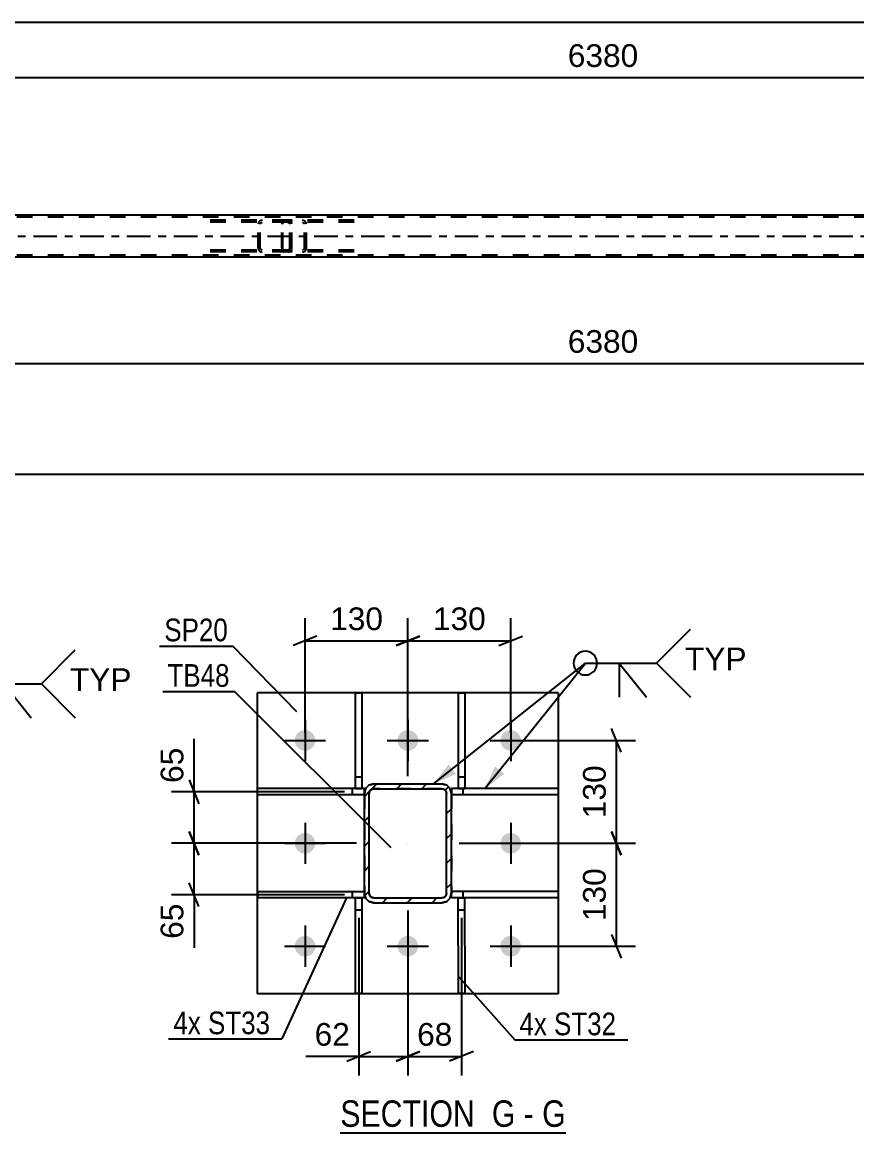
# Model space of a CAD drawing. Header units: millimetres. Extents: x 0 to 841, y 0 to 594.
# Drawn here: x 295.4 to 401, y 118.6 to 258.9 of the extents above; entities that cross this region are included whole.
import ezdxf

# ---------------------------------------------------------------- set-up
doc = ezdxf.new("R2010")
doc.units = ezdxf.units.MM
doc.linetypes.add('DXK_LINE_DOT2', pattern=[3.9198, 1.9599, -1.9599])
doc.linetypes.add('DXK_LINE_DOT3', pattern=[5.9187, 2.979, -0.9799, 0.9799, -0.9799])
doc.styles.add('Arial', font='ARIAL.TTF', dxfattribs={"height": 0.2})
doc.styles.add('Arial Narrow', font='ARIALN.TTF', dxfattribs={"height": 0.2})

# ---------------------------------------------------------------- blocks, each defined once
blk = doc.blocks.new('Unknown-318891418-50 - 2549')
at = {"color": 6, "linetype": 'Continuous'}
blk.add_line((335.66, 118.61), (364.16, 118.61), dxfattribs=at)
at = {"color": 0, "linetype": 'Continuous'}
for points in [[(353.77, 119.36), (353.77, 122.86), (335.66, 122.86), (335.66, 119.36)], [(357.8, 119.36), (357.8, 122.86), (354.82, 122.86), (354.82, 119.36)], [(360.13, 119.36), (360.13, 122.86), (358.85, 122.86), (358.85, 119.36)], [(364.16, 119.36), (364.16, 122.86), (361.18, 122.86), (361.18, 119.36)]]:
    blk.add_wipeout(points, dxfattribs=at)
at = {"color": 7, "linetype": 'Continuous', "style": 'Arial Narrow'}
for s, p in [('SECTION ', (335.66, 119.36)), ('G', (354.82, 119.36)), ('G', (361.18, 119.36)), ('-', (358.85, 119.36))]:
    blk.add_text(s, height=3.34, dxfattribs=at).set_placement(p)
blk = doc.blocks.new('Part-318891418-2696 - 2549')
at = {"color": 2, "linetype": 'Continuous'}
for p, q in [((349.7, 162.09), (349.7, 161.48)), ((350.59, 162.09), (349.7, 162.09)), ((363.2, 162.09), (351.39, 162.09)), ((363.2, 162.09), (363.2, 161.29)), ((363.2, 161.29), (349.7, 161.29))]:
    blk.add_line(p, q, dxfattribs=at)
at = {"color": 7, "linetype": 'DXK_LINE_DOT2'}
for p, q in [((349.7, 161.48), (349.7, 161.29)), ((351.39, 162.09), (350.59, 162.09)), ((351.2, 161.29), (351.2, 162.09))]:
    blk.add_line(p, q, dxfattribs=at)
blk = doc.blocks.new('Part-318891418-2706 - 2549')
at = {"color": 2, "linetype": 'Continuous'}
for p, q in [((325.2, 161.29), (325.2, 162.09)), ((337.59, 162.09), (325.2, 162.09)), ((338.7, 162.09), (338.39, 162.09)), ((338.7, 161.48), (338.7, 162.09)), ((338.7, 161.29), (325.2, 161.29))]:
    blk.add_line(p, q, dxfattribs=at)
at = {"color": 7, "linetype": 'DXK_LINE_DOT2'}
for p, q in [((337.2, 161.29), (337.2, 162.09)), ((338.39, 162.09), (337.59, 162.09)), ((338.7, 161.48), (338.7, 161.29))]:
    blk.add_line(p, q, dxfattribs=at)
blk = doc.blocks.new('Part-318891418-2682 - 2549')
at = {"color": 2, "linetype": 'Continuous'}
for p, q in [((363.2, 174.18), (325.2, 174.18)), ((325.2, 136.18), (325.2, 174.18)), ((363.2, 174.18), (363.2, 136.18)), ((363.2, 136.18), (325.2, 136.18))]:
    blk.add_line(p, q, dxfattribs=at)
blk = doc.blocks.new('Part-318891418-2711 - 2549')
at = {"color": 2, "linetype": 'Continuous'}
for p, q in [((325.2, 149.09), (338.7, 149.09)), ((325.2, 149.09), (325.2, 148.29)), ((338.7, 148.29), (338.7, 148.88)), ((338.7, 148.29), (325.2, 148.29))]:
    blk.add_line(p, q, dxfattribs=at)
at = {"color": 7, "linetype": 'DXK_LINE_DOT2'}
for p, q in [((337.2, 148.29), (337.2, 149.09)), ((338.7, 149.09), (338.7, 148.88))]:
    blk.add_line(p, q, dxfattribs=at)
blk = doc.blocks.new('Bolt-318891418-2591 - 2549')
at = {"linetype": 'Continuous'}
for points in [[(332.5, 168.18, -1), (329.9, 168.18, -1)], [(345.5, 168.18, -1), (342.9, 168.18, -1)], [(358.5, 168.18, -1), (355.9, 168.18, -1)], [(332.5, 155.18, -1), (329.9, 155.18, -1)], [(358.5, 155.18, -1), (355.9, 155.18, -1)], [(332.5, 142.18, -1), (329.9, 142.18, -1)], [(345.5, 142.18, -1), (342.9, 142.18, -1)], [(358.5, 142.18, -1), (355.9, 142.18, -1)]]:
    blk.add_hatch(color=1, dxfattribs=at).paths.add_polyline_path(points)
at = {"color": 1, "linetype": 'Continuous'}
for p, q in [((331.2, 170.78), (331.2, 165.58)), ((344.2, 170.78), (344.2, 165.58)), ((357.2, 170.78), (357.2, 165.58)), ((328.6, 168.18), (333.8, 168.18)), ((341.6, 168.18), (346.8, 168.18)), ((354.6, 168.18), (359.8, 168.18)), ((331.2, 157.78), (331.2, 152.58)), ((357.2, 157.78), (357.2, 152.58)), ((328.6, 155.18), (333.8, 155.18)), ((354.6, 155.18), (359.8, 155.18)), ((331.2, 144.78), (331.2, 139.58)), ((344.2, 144.78), (344.2, 139.58)), ((357.2, 144.78), (357.2, 139.58)), ((328.6, 142.18), (333.8, 142.18)), ((341.6, 142.18), (346.8, 142.18)), ((354.6, 142.18), (359.8, 142.18))]:
    blk.add_line(p, q, dxfattribs=at)
blk = doc.blocks.new('Part-318891418-2701 - 2549')
at = {"color": 2, "linetype": 'Continuous'}
for p, q in [((363.2, 149.09), (349.7, 149.09)), ((349.7, 148.29), (349.7, 148.89)), ((363.2, 149.09), (363.2, 148.29)), ((363.2, 148.29), (349.7, 148.29))]:
    blk.add_line(p, q, dxfattribs=at)
at = {"color": 7, "linetype": 'DXK_LINE_DOT2'}
for p, q in [((349.7, 148.89), (349.7, 149.09)), ((351.2, 148.29), (351.2, 149.09))]:
    blk.add_line(p, q, dxfattribs=at)
blk = doc.blocks.new('Part-318891418-2716 - 2549')
at = {"color": 2, "linetype": 'Continuous'}
for p, q in [((350.59, 162.08), (350.59, 174.19)), ((350.59, 174.19), (351.39, 174.19)), ((351.39, 174.19), (351.39, 162.08)), ((351.39, 162.08), (350.59, 162.08))]:
    blk.add_line(p, q, dxfattribs=at)
at = {"color": 7, "linetype": 'DXK_LINE_DOT2'}
blk.add_line((350.59, 163.58), (351.39, 163.58), dxfattribs=at)
blk = doc.blocks.new('Part-318891418-2721 - 2549')
at = {"color": 2, "linetype": 'Continuous'}
for p, q in [((337.59, 162.08), (337.59, 174.19)), ((337.59, 174.19), (338.39, 174.19)), ((338.39, 174.19), (338.39, 162.08)), ((338.39, 162.08), (337.59, 162.08))]:
    blk.add_line(p, q, dxfattribs=at)
at = {"color": 7, "linetype": 'DXK_LINE_DOT2'}
blk.add_line((337.59, 163.58), (338.39, 163.58), dxfattribs=at)
blk = doc.blocks.new('Part-318891418-2726 - 2549')
at = {"color": 2, "linetype": 'Continuous'}
for p, q in [((350.59, 136.19), (350.58, 148.28)), ((350.58, 148.28), (351.38, 148.28)), ((351.38, 148.28), (351.39, 136.19)), ((351.39, 136.19), (350.59, 136.19))]:
    blk.add_line(p, q, dxfattribs=at)
at = {"color": 7, "linetype": 'DXK_LINE_DOT2'}
blk.add_line((350.58, 146.78), (351.38, 146.78), dxfattribs=at)
blk = doc.blocks.new('Part-318891418-2731 - 2549')
at = {"color": 2, "linetype": 'Continuous'}
for p, q in [((337.59, 136.19), (337.59, 148.28)), ((337.59, 148.28), (338.39, 148.28)), ((338.39, 148.28), (338.39, 136.19)), ((338.39, 136.19), (337.59, 136.19))]:
    blk.add_line(p, q, dxfattribs=at)
at = {"color": 7, "linetype": 'DXK_LINE_DOT2'}
blk.add_line((337.59, 146.78), (338.39, 146.78), dxfattribs=at)
blk = doc.blocks.new('Part-318891418-2736 - 2549')
at = {"linetype": 'Continuous'}
h = blk.add_hatch(dxfattribs=at)
h.set_pattern_fill('', scale=0.7, style=0, pattern_type=0)
h.set_pattern_definition([(45, (349.3495, 162.332), (-1.57154, 1.57154), [])])
h.paths.add_polyline_path([(349.61, 161.94), (349.35, 162.33), (348.96, 162.59), (348.5, 162.68), (339.9, 162.68), (339.44, 162.59), (339.05, 162.33), (338.79, 161.94), (338.7, 161.48), (338.7, 148.88), (338.79, 148.42), (339.05, 148.03), (339.44, 147.77), (339.9, 147.68), (348.5, 147.68), (348.96, 147.77), (349.35, 148.03), (349.61, 148.42), (349.7, 148.88), (349.7, 161.48)])
h.paths.add_polyline_path([(349.1, 148.88), (349.06, 148.65), (348.93, 148.46), (348.73, 148.33), (348.5, 148.28), (339.9, 148.28), (339.67, 148.33), (339.48, 148.46), (339.35, 148.65), (339.3, 148.88), (339.3, 161.48), (339.35, 161.71), (339.48, 161.91), (339.67, 162.04), (339.9, 162.08), (348.5, 162.08), (348.73, 162.04), (348.93, 161.91), (349.06, 161.71), (349.1, 161.48)])
at = {"color": 7, "linetype": 'DXK_LINE_DOT2'}
for p, q in [((338.7, 161.48), (338.79, 161.94)), ((338.7, 161.48), (338.7, 148.88)), ((339.35, 161.71), (339.3, 161.48)), ((339.3, 148.88), (339.3, 161.48)), ((339.48, 161.91), (339.35, 161.71)), ((339.44, 162.59), (339.9, 162.68)), ((339.67, 162.04), (339.48, 161.91)), ((339.9, 162.08), (339.67, 162.04)), ((339.9, 162.68), (348.5, 162.68)), ((348.5, 162.08), (339.9, 162.08)), ((348.5, 162.68), (348.96, 162.59)), ((348.73, 162.04), (348.5, 162.08)), ((348.93, 161.91), (348.73, 162.04)), ((349.06, 161.71), (348.93, 161.91)), ((349.1, 161.48), (349.06, 161.71)), ((349.1, 148.88), (349.1, 161.48)), ((349.61, 161.94), (349.7, 161.48)), ((349.7, 161.48), (349.7, 148.88)), ((338.79, 148.42), (338.7, 148.88)), ((339.3, 148.88), (339.35, 148.65)), ((349.06, 148.65), (349.1, 148.88)), ((349.7, 148.88), (349.61, 148.42)), ((339.35, 148.65), (339.48, 148.46)), ((339.9, 147.68), (339.44, 147.77)), ((339.48, 148.46), (339.67, 148.33)), ((339.67, 148.33), (339.9, 148.28)), ((339.9, 148.28), (348.5, 148.28)), ((339.9, 147.68), (348.5, 147.68)), ((348.5, 148.28), (348.73, 148.33)), ((348.96, 147.77), (348.5, 147.68)), ((348.73, 148.33), (348.93, 148.46)), ((348.93, 148.46), (349.06, 148.65))]:
    blk.add_line(p, q, dxfattribs=at)
at = {"color": 2, "linetype": 'Continuous'}
for p, q in [((338.79, 161.94), (338.7, 161.48)), ((338.7, 148.88), (338.7, 161.48)), ((339.3, 161.48), (339.35, 161.71)), ((339.3, 148.88), (339.3, 161.48)), ((339.35, 161.71), (339.48, 161.91)), ((339.9, 162.68), (339.44, 162.59)), ((339.48, 161.91), (339.67, 162.04)), ((339.67, 162.04), (339.9, 162.08)), ((339.9, 162.68), (348.5, 162.68)), ((339.9, 162.08), (348.5, 162.08)), ((348.96, 162.59), (348.5, 162.68)), ((348.5, 162.08), (348.73, 162.04)), ((348.73, 162.04), (348.93, 161.91)), ((348.93, 161.91), (349.06, 161.71)), ((349.06, 161.71), (349.1, 161.48)), ((349.1, 148.88), (349.1, 161.48)), ((349.7, 161.48), (349.61, 161.94)), ((349.7, 148.88), (349.7, 161.48)), ((338.7, 148.88), (338.79, 148.42)), ((339.35, 148.65), (339.3, 148.88)), ((349.1, 148.88), (349.06, 148.65)), ((349.61, 148.42), (349.7, 148.88)), ((339.48, 148.46), (339.35, 148.65)), ((339.44, 147.77), (339.9, 147.68)), ((339.67, 148.33), (339.48, 148.46)), ((339.9, 148.28), (339.67, 148.33)), ((339.9, 148.28), (348.5, 148.28)), ((339.9, 147.68), (348.5, 147.68)), ((348.73, 148.33), (348.5, 148.28)), ((348.5, 147.68), (348.96, 147.77)), ((348.93, 148.46), (348.73, 148.33)), ((349.06, 148.65), (348.93, 148.46))]:
    blk.add_line(p, q, dxfattribs=at)
at = {"color": 7, "linetype": 'DXK_LINE_DOT3'}
blk.add_line((344.2, 155.18), (344.2, 155.18), dxfattribs=at)
at = {"color": 7, "linetype": 'DXK_LINE_DOT2'}
for centre, start, end in [((339.9, 161.48), 112.5, 157.5), ((348.5, 161.48), 22.5, 67.5), ((339.9, 148.88), 202.5, 247.5), ((348.5, 148.88), 292.5, 337.5)]:
    blk.add_arc(centre, 1.2, start, end, dxfattribs=at)
at = {"color": 2, "linetype": 'Continuous'}
for centre, start, end in [((339.9, 161.48), 112.5, 157.5), ((348.5, 161.48), 22.5, 67.5), ((339.9, 148.88), 202.5, 247.5), ((348.5, 148.88), 292.5, 337.5)]:
    blk.add_arc(centre, 1.2, start, end, dxfattribs=at)
blk = doc.blocks.new('Part-318891418-3960 - 3954')
at = {"color": 7, "linetype": 'DXK_LINE_DOT2'}
for p, q in [((328.28, 233.6), (328.26, 233.42)), ((328.26, 230.38), (328.26, 233.42)), ((328.34, 233.76), (328.28, 233.6)), ((328.42, 233.86), (328.34, 233.76)), ((328.39, 233.42), (328.4, 233.51)), ((328.39, 230.38), (328.39, 233.42)), ((328.4, 233.51), (328.43, 233.59)), ((328.53, 233.9), (328.42, 233.86)), ((328.43, 233.59), (328.48, 233.64)), ((328.48, 233.64), (328.53, 233.66)), ((337.39, 233.9), (328.53, 233.9)), ((337.39, 233.66), (328.53, 233.66)), ((329.52, 233.66), (329.52, 233.9)), ((331.06, 233.86), (330.86, 233.9)), ((330.86, 233.66), (330.96, 233.64)), ((330.96, 233.64), (331.04, 233.59)), ((331.04, 233.59), (331.1, 233.51)), ((331.1, 233.51), (331.11, 233.42)), ((331.11, 230.38), (331.11, 233.42)), ((331.37, 233.42), (331.33, 233.6)), ((331.37, 230.38), (331.37, 233.42)), ((328.26, 230.38), (328.28, 230.19)), ((328.28, 230.19), (328.34, 230.04)), ((328.4, 230.28), (328.39, 230.38)), ((328.43, 230.21), (328.4, 230.28)), ((328.48, 230.15), (328.43, 230.21)), ((328.53, 230.14), (328.48, 230.15)), ((337.39, 230.14), (328.53, 230.14)), ((329.52, 229.9), (329.52, 230.14)), ((330.96, 230.15), (330.86, 230.14)), ((331.04, 230.21), (330.96, 230.15)), ((331.1, 230.28), (331.04, 230.21)), ((331.11, 230.38), (331.1, 230.28)), ((331.33, 230.19), (331.37, 230.38)), ((328.34, 230.04), (328.42, 229.93)), ((328.42, 229.93), (328.53, 229.9)), ((337.39, 229.9), (328.53, 229.9)), ((330.86, 229.9), (331.06, 229.93))]:
    blk.add_line(p, q, dxfattribs=at)
for centre, start, end in [((330.88, 233.4), 23.8494, 68.8059), ((330.88, 230.39), 291.1941, 336.1506)]:
    blk.add_arc(centre, 0.492, start, end, dxfattribs=at)
blk = doc.blocks.new('Part-318891418-4037 - 3954')
at = {"color": 2, "linetype": 'Continuous'}
for p, q in [((495.67, 234.54), (246.46, 234.54)), ((763.19, 229.26), (107.16, 229.26))]:
    blk.add_line(p, q, dxfattribs=at)
at = {"color": 7, "linetype": 'DXK_LINE_DOT2'}
for p, q in [((763.19, 234.3), (107.16, 234.3)), ((763.19, 229.5), (107.16, 229.5))]:
    blk.add_line(p, q, dxfattribs=at)
at = {"color": 7, "linetype": 'DXK_LINE_DOT3'}
blk.add_line((107.45, 231.9), (763.19, 231.9), dxfattribs=at)
blk = doc.blocks.new('Part-318891418-4196 - 3954')
at = {"color": 7, "linetype": 'DXK_LINE_DOT2'}
for p, q in [((329.01, 233.9), (318.16, 233.9)), ((329.01, 233.66), (318.16, 233.66)), ((325.3, 233.6), (325.26, 233.42)), ((325.26, 230.38), (325.26, 233.42)), ((325.52, 233.42), (325.54, 233.51)), ((325.52, 230.38), (325.52, 233.42)), ((325.54, 233.51), (325.59, 233.59)), ((325.77, 233.9), (325.58, 233.86)), ((325.59, 233.59), (325.68, 233.64)), ((325.68, 233.64), (325.77, 233.66)), ((329.2, 233.86), (329.01, 233.9)), ((329.01, 233.66), (329.11, 233.64)), ((329.11, 233.64), (329.19, 233.59)), ((329.19, 233.59), (329.25, 233.51)), ((329.25, 233.51), (329.26, 233.42)), ((329.26, 230.38), (329.26, 233.42)), ((329.52, 233.42), (329.48, 233.6)), ((329.52, 230.38), (329.52, 233.42)), ((329.01, 230.14), (318.16, 230.14)), ((325.26, 230.38), (325.3, 230.19)), ((325.54, 230.28), (325.52, 230.38)), ((325.59, 230.21), (325.54, 230.28)), ((325.68, 230.15), (325.59, 230.21)), ((325.77, 230.14), (325.68, 230.15)), ((329.11, 230.15), (329.01, 230.14)), ((329.19, 230.21), (329.11, 230.15)), ((329.25, 230.28), (329.19, 230.21)), ((329.26, 230.38), (329.25, 230.28)), ((329.48, 230.19), (329.52, 230.38)), ((329.01, 229.9), (318.16, 229.9)), ((325.58, 229.93), (325.77, 229.9)), ((329.01, 229.9), (329.2, 229.93))]:
    blk.add_line(p, q, dxfattribs=at)
for centre, start, end in [((325.75, 233.4), 110.7584, 155.6801), ((329.03, 233.4), 24.3199, 69.2416), ((325.75, 230.4), 204.3199, 249.2416), ((329.03, 230.4), 290.7584, 335.6801)]:
    blk.add_arc(centre, 0.496, start, end, dxfattribs=at)
blk = doc.blocks.new('StraightDimension-318891418-2817 - 2549')
at = {"color": 7, "linetype": 'Continuous'}
for p, q in [((317.16, 161.69), (317.16, 168.38)), ((317.16, 161.69), (317.16, 168.38)), ((316.56, 163.19), (317.76, 160.19)), ((336.2, 161.69), (314.31, 161.69)), ((317.16, 155.18), (317.16, 161.69)), ((317.76, 153.68), (316.56, 156.68)), ((337.7, 155.18), (314.31, 155.18))]:
    blk.add_line(p, q, dxfattribs=at)
at = {"color": 0}
blk.add_wipeout([(316.41, 167.86), (312.21, 167.86), (312.21, 162.21), (316.41, 162.21)], dxfattribs=at)
at = {"color": 3, "style": 'Arial'}
blk.add_text('65', height=2.865, rotation=90.0002, dxfattribs=at).set_placement((315.81, 162.81))
blk = doc.blocks.new('StraightDimension-318891418-2790 - 2549')
at = {"color": 7, "linetype": 'Continuous'}
for p, q in [((331.2, 169.18), (331.2, 183.62)), ((344.2, 163.68), (344.2, 183.62)), ((332.7, 181.37), (329.7, 180.17)), ((342.7, 180.17), (345.7, 181.37)), ((331.2, 180.77), (344.2, 180.77))]:
    blk.add_line(p, q, dxfattribs=at)
at = {"color": 0}
blk.add_wipeout([(341.64, 181.52), (341.64, 185.72), (333.77, 185.72), (333.77, 181.52)], dxfattribs=at)
at = {"color": 3, "style": 'Arial'}
blk.add_text('130', height=2.865, dxfattribs=at).set_placement((334.37, 182.12))
blk = doc.blocks.new('StraightDimension-318891418-2769 - 2549')
at = {"color": 7, "linetype": 'Continuous'}
for p, q in [((371.16, 153.68), (369.96, 156.68)), ((350.7, 155.18), (372.96, 155.18)), ((370.56, 142.18), (370.56, 155.18)), ((369.96, 143.68), (371.16, 140.68)), ((358.2, 142.18), (372.96, 142.18))]:
    blk.add_line(p, q, dxfattribs=at)
at = {"color": 0}
blk.add_wipeout([(369.81, 152.62), (365.61, 152.62), (365.61, 144.75), (369.81, 144.75)], dxfattribs=at)
at = {"color": 3, "style": 'Arial'}
blk.add_text('130', height=2.865, rotation=90.0002, dxfattribs=at).set_placement((369.21, 145.35))
blk = doc.blocks.new('StraightDimension-318891418-2779 - 2549')
at = {"color": 7, "linetype": 'Continuous'}
for p, q in [((371.16, 166.68), (369.96, 169.68)), ((358.2, 168.18), (372.96, 168.18)), ((370.56, 155.18), (370.56, 168.18)), ((369.96, 156.68), (371.16, 153.68)), ((350.7, 155.18), (372.96, 155.18))]:
    blk.add_line(p, q, dxfattribs=at)
at = {"color": 0}
blk.add_wipeout([(369.81, 165.62), (365.61, 165.62), (365.61, 157.75), (369.81, 157.75)], dxfattribs=at)
at = {"color": 3, "style": 'Arial'}
blk.add_text('130', height=2.865, rotation=90.0002, dxfattribs=at).set_placement((369.21, 158.35))
blk = doc.blocks.new('StraightDimension-318891418-2803 - 2549')
at = {"color": 7, "linetype": 'Continuous'}
for p, q in [((344.2, 163.68), (344.2, 183.62)), ((357.2, 169.18), (357.2, 183.62)), ((345.7, 181.37), (342.7, 180.17)), ((355.7, 180.17), (358.7, 181.37)), ((344.2, 180.77), (357.2, 180.77))]:
    blk.add_line(p, q, dxfattribs=at)
at = {"color": 0}
blk.add_wipeout([(354.64, 181.52), (354.64, 185.72), (346.77, 185.72), (346.77, 181.52)], dxfattribs=at)
at = {"color": 3, "style": 'Arial'}
blk.add_text('130', height=2.865, dxfattribs=at).set_placement((347.37, 182.12))
blk = doc.blocks.new('StraightDimension-318891418-2823 - 2549')
at = {"color": 7, "linetype": 'Continuous'}
for p, q in [((316.56, 156.68), (317.76, 153.68)), ((337.7, 155.18), (314.31, 155.18)), ((317.16, 148.69), (317.16, 155.18)), ((317.76, 147.19), (316.56, 150.19)), ((336.2, 148.69), (314.31, 148.69)), ((317.16, 148.69), (317.16, 141.99)), ((317.16, 148.69), (317.16, 141.99))]:
    blk.add_line(p, q, dxfattribs=at)
at = {"color": 0}
blk.add_wipeout([(316.41, 148.16), (312.21, 148.16), (312.21, 142.51), (316.41, 142.51)], dxfattribs=at)
at = {"color": 3, "style": 'Arial'}
blk.add_text('65', height=2.865, rotation=90.0002, dxfattribs=at).set_placement((315.81, 143.11))
blk = doc.blocks.new('StraightDimension-318891418-2830 - 2549')
at = {"color": 7, "linetype": 'Continuous'}
for p, q in [((344.2, 146.68), (344.2, 125.86)), ((350.98, 145.78), (350.98, 125.86)), ((342.7, 127.66), (345.7, 128.86)), ((344.2, 128.26), (350.98, 128.26)), ((352.48, 128.86), (349.48, 127.66))]:
    blk.add_line(p, q, dxfattribs=at)
at = {"color": 0}
blk.add_wipeout([(350.42, 129.01), (350.42, 133.21), (344.77, 133.21), (344.77, 129.01)], dxfattribs=at)
at = {"color": 3, "style": 'Arial'}
blk.add_text('68', height=2.865, dxfattribs=at).set_placement((345.37, 129.61))
blk = doc.blocks.new('StraightDimension-318891418-2835 - 2549')
at = {"color": 7, "linetype": 'Continuous'}
for p, q in [((344.2, 146.68), (344.2, 125.86)), ((337.99, 145.78), (337.99, 125.86)), ((337.99, 128.26), (331.29, 128.26)), ((337.99, 128.26), (331.29, 128.26)), ((336.49, 127.66), (339.49, 128.86)), ((337.99, 128.26), (344.2, 128.26)), ((345.7, 128.86), (342.7, 127.66))]:
    blk.add_line(p, q, dxfattribs=at)
at = {"color": 0}
blk.add_wipeout([(337.46, 129.01), (337.46, 133.21), (331.81, 133.21), (331.81, 129.01)], dxfattribs=at)
at = {"color": 3, "style": 'Arial'}
blk.add_text('62', height=2.865, dxfattribs=at).set_placement((332.41, 129.61))
blk = doc.blocks.new('StraightDimension-318891418-4410 - 3954')
at = {"color": 7, "linetype": 'Continuous'}
blk.add_line((241.26, 215.81), (496.47, 215.81), dxfattribs=at)
at = {"color": 0}
blk.add_wipeout([(373.91, 216.56), (373.91, 220.76), (363.82, 220.76), (363.82, 216.56)], dxfattribs=at)
at = {"color": 3, "style": 'Arial'}
blk.add_text('6380', height=2.865, dxfattribs=at).set_placement((364.42, 217.16))
blk = doc.blocks.new('StraightDimension-318891418-4294 - 3954')
at = {"color": 7, "linetype": 'Continuous'}
blk.add_line((105.97, 201.82), (772.45, 201.82), dxfattribs=at)
blk = doc.blocks.new('StraightDimension-318891418-4314 - 3954')
at = {"color": 7, "linetype": 'Continuous'}
blk.add_line((106.6, 258.93), (771.81, 258.93), dxfattribs=at)
blk = doc.blocks.new('StraightDimension-318891418-4366 - 3954')
at = {"color": 7, "linetype": 'Continuous'}
blk.add_line((241.26, 251.93), (496.47, 251.93), dxfattribs=at)
at = {"color": 0}
blk.add_wipeout([(373.91, 252.68), (373.91, 256.88), (363.82, 256.88), (363.82, 252.68)], dxfattribs=at)
at = {"color": 3, "style": 'Arial'}
blk.add_text('6380', height=2.865, dxfattribs=at).set_placement((364.42, 253.28))
blk = doc.blocks.new('Mark-318891418-2678 - 2549')
at = {"color": 0}
blk.add_wipeout([(321.45, 180.71), (321.45, 183.71), (313.41, 183.71), (313.41, 180.71)], dxfattribs=at)
blk.add_wipeout([(321.45, 180.71), (321.45, 183.71), (313.41, 183.71), (313.41, 180.71)], dxfattribs=at)
at = {"color": 30, "linetype": 'Continuous'}
for p in [(312.81, 180.11), (330.14, 171.79)]:
    blk.add_line(p, (322.05, 180.11), dxfattribs=at)
at = {"color": 3, "style": 'Arial Narrow'}
blk.add_text('SP20', height=2.863, dxfattribs=at).set_placement((313.41, 180.71))
blk = doc.blocks.new('Mark-318891418-2732 - 2549')
at = {"color": 0}
blk.add_wipeout([(321.66, 174.96), (321.66, 177.96), (313.81, 177.96), (313.81, 174.96)], dxfattribs=at)
blk.add_wipeout([(321.66, 174.96), (321.66, 177.96), (313.81, 177.96), (313.81, 174.96)], dxfattribs=at)
at = {"color": 30, "linetype": 'Continuous'}
for p in [(313.21, 174.36), (342.09, 154.59)]:
    blk.add_line(p, (322.26, 174.36), dxfattribs=at)
at = {"color": 3, "style": 'Arial Narrow'}
blk.add_text('TB48', height=2.863, dxfattribs=at).set_placement((313.81, 174.96))
blk = doc.blocks.new('WeldMark-318891418-2840 - 2549')
at = {"linetype": 'Continuous'}
for points in [[(350.27, 163.96), (347.45, 162.68), (349.33, 165.14)], [(356.39, 163.96), (353.93, 162.09), (355.22, 164.9)]]:
    blk.add_hatch(color=30, dxfattribs=at).paths.add_polyline_path(points)
at = {"color": 30, "linetype": 'Continuous'}
for p, q in [((347.45, 162.68), (366.64, 177.95)), ((353.93, 162.09), (366.64, 177.95)), ((366.64, 177.95), (375.64, 177.95))]:
    blk.add_line(p, q, dxfattribs=at)
at = {"color": 3, "linetype": 'Continuous'}
for q in [(374.36, 173.66), (370.93, 173.66)]:
    blk.add_line((370.93, 177.95), q, dxfattribs=at)
for start, end in [(90, 270), (270, 90)]:
    blk.add_arc((366.64, 177.95), 1.5, start, end, dxfattribs=at)
at = {"color": 0, "linetype": 'Continuous'}
blk.add_wipeout([(387.02, 177.05), (387.02, 180.05), (379.24, 180.05), (379.24, 177.05)], dxfattribs=at)
blk.add_wipeout([(387.02, 177.05), (387.02, 180.05), (379.24, 180.05), (379.24, 177.05)], dxfattribs=at)
at = {"color": 3, "linetype": 'Continuous'}
for q in [(379.93, 182.23), (379.93, 173.66)]:
    blk.add_line((375.64, 177.95), q, dxfattribs=at)
at = {"color": 3, "linetype": 'Continuous', "style": 'Arial'}
blk.add_text('TYP', height=2.865, dxfattribs=at).set_placement((379.24, 177.05))
blk = doc.blocks.new('MarkSet-318891418-2890 - 2549')
at = {"color": 0}
for points in [[(361.78, 130.93), (361.78, 133.93), (358.31, 133.93), (358.31, 130.93)], [(370.53, 130.93), (370.53, 133.93), (362.68, 133.93), (362.68, 130.93)]]:
    blk.add_wipeout(points, dxfattribs=at)
for points in [[(361.78, 130.93), (361.78, 133.93), (358.31, 133.93), (358.31, 130.93)], [(370.53, 130.93), (370.53, 133.93), (362.68, 133.93), (362.68, 130.93)]]:
    blk.add_wipeout(points, dxfattribs=at)
at = {"color": 30, "linetype": 'Continuous'}
for p, q in [((350.59, 138.36), (357.71, 130.33)), ((357.71, 130.33), (372.03, 130.33))]:
    blk.add_line(p, q, dxfattribs=at)
at = {"color": 3, "style": 'Arial Narrow'}
for s, p in [('4x', (358.31, 130.93)), ('ST32', (362.68, 130.93))]:
    blk.add_text(s, height=2.863, dxfattribs=at).set_placement(p)
blk = doc.blocks.new('MarkSet-318891418-2920 - 2549')
at = {"color": 30, "linetype": 'Continuous'}
blk.add_line((336.45, 148.29), (328.28, 130.46), dxfattribs=at)
at = {"color": 0}
for points in [[(318.03, 131.06), (318.03, 134.06), (314.55, 134.06), (314.55, 131.06)], [(326.78, 131.06), (326.78, 134.06), (318.93, 134.06), (318.93, 131.06)]]:
    blk.add_wipeout(points, dxfattribs=at)
for points in [[(318.03, 131.06), (318.03, 134.06), (314.55, 134.06), (314.55, 131.06)], [(326.78, 131.06), (326.78, 134.06), (318.93, 134.06), (318.93, 131.06)]]:
    blk.add_wipeout(points, dxfattribs=at)
at = {"color": 30, "linetype": 'Continuous'}
blk.add_line((313.95, 130.46), (328.28, 130.46), dxfattribs=at)
at = {"color": 3, "style": 'Arial Narrow'}
for s, p in [('4x', (314.55, 131.06)), ('ST33', (318.93, 131.06))]:
    blk.add_text(s, height=2.863, dxfattribs=at).set_placement(p)
blk = doc.blocks.new('WeldMark-318891418-3126 - 2930')
at = {"linetype": 'Continuous'}
blk.add_hatch(color=30, dxfattribs=at).paths.add_polyline_path([(275.47, 165.17), (272.58, 164.08), (274.62, 166.4)])
at = {"color": 30, "linetype": 'Continuous'}
for p, q in [((272.58, 164.08), (288.87, 175.34)), ((288.87, 175.34), (297.87, 175.34))]:
    blk.add_line(p, q, dxfattribs=at)
at = {"color": 3, "linetype": 'Continuous'}
for q in [(296.58, 171.05), (293.15, 171.05)]:
    blk.add_line((293.15, 175.34), q, dxfattribs=at)
for start, end in [(90, 270), (270, 90)]:
    blk.add_arc((288.87, 175.34), 1.5, start, end, dxfattribs=at)
at = {"color": 0, "linetype": 'Continuous'}
blk.add_wipeout([(309.24, 174.44), (309.24, 177.44), (301.47, 177.44), (301.47, 174.44)], dxfattribs=at)
blk.add_wipeout([(309.24, 174.44), (309.24, 177.44), (301.47, 177.44), (301.47, 174.44)], dxfattribs=at)
at = {"color": 3, "linetype": 'Continuous'}
for q in [(302.15, 179.62), (302.15, 171.05)]:
    blk.add_line((297.87, 175.34), q, dxfattribs=at)
at = {"color": 3, "linetype": 'Continuous', "style": 'Arial'}
blk.add_text('TYP', height=2.865, dxfattribs=at).set_placement((301.47, 174.44))

msp = doc.modelspace()

# ---------------------------------------------------------------- block references
for name in ['StraightDimension-318891418-4314 - 3954', 'Part-318891418-4037 - 3954', 'Part-318891418-4196 - 3954', 'Part-318891418-3960 - 3954', 'StraightDimension-318891418-4410 - 3954', 'WeldMark-318891418-3126 - 2930', 'Part-318891418-2682 - 2549', 'Part-318891418-2721 - 2549', 'Part-318891418-2716 - 2549', 'Bolt-318891418-2591 - 2549', 'Part-318891418-2706 - 2549', 'Part-318891418-2736 - 2549', 'Part-318891418-2696 - 2549', 'Part-318891418-2711 - 2549', 'Part-318891418-2701 - 2549', 'Part-318891418-2731 - 2549', 'Part-318891418-2726 - 2549', 'Unknown-318891418-50 - 2549']:
    msp.add_blockref(name, (0, 0))

# ---------------------------------------------------------------- next in the draw order: block references
for name in ['StraightDimension-318891418-4366 - 3954', 'StraightDimension-318891418-4294 - 3954', 'StraightDimension-318891418-2817 - 2549', 'StraightDimension-318891418-2769 - 2549']:
    msp.add_blockref(name, (0, 0))

# ---------------------------------------------------------------- next in the draw order: block references
for name in ['StraightDimension-318891418-2790 - 2549', 'StraightDimension-318891418-2779 - 2549', 'StraightDimension-318891418-2823 - 2549', 'StraightDimension-318891418-2830 - 2549']:
    msp.add_blockref(name, (0, 0))

# ---------------------------------------------------------------- next in the draw order: block references
for name in ['StraightDimension-318891418-2803 - 2549', 'Mark-318891418-2678 - 2549', 'StraightDimension-318891418-2835 - 2549', 'MarkSet-318891418-2890 - 2549']:
    msp.add_blockref(name, (0, 0))

# ---------------------------------------------------------------- next in the draw order: block references
for name in ['WeldMark-318891418-2840 - 2549', 'Mark-318891418-2732 - 2549', 'MarkSet-318891418-2920 - 2549']:
    msp.add_blockref(name, (0, 0))

doc.saveas('drawing.dxf')
